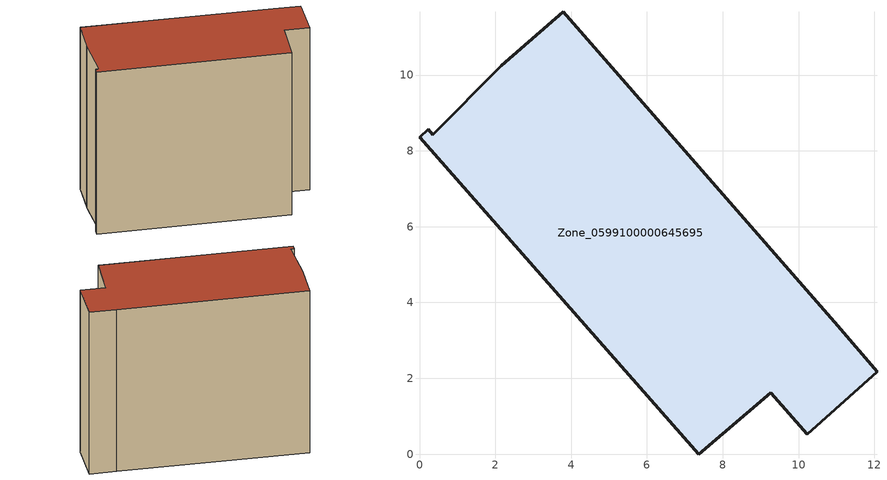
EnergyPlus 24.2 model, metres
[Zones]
Zone_0599100000645695
 floor ground (C_G): 11.04,3.38 12.07,2.17 10.23,0.52 9.27,1.62 7.37,0 0,8.37 0.23,8.56 0.35,8.42 2.15,10.24 2.26,10.34 3.79,11.67 z0
 wall outside (C_F): 7.37,0 9.27,1.62 10.23,0.52 12.07,2.17 11.04,3.38 3.79,11.67 2.26,10.34 2.15,10.24 0.35,8.42 0.23,8.56 0,8.37 7.37,0 z0:10.55
 roof outside (C_R): 2.26,10.34 2.15,10.24 0.35,8.42 0.23,8.56 0,8.37 7.37,0 9.27,1.62 10.23,0.52 12.07,2.17 11.04,3.38 3.79,11.67 z10.55
[BUILDING]
Pand.0599100000645695: North Axis=0; Terrain=City; Loads Convergence Tolerance Value=0.04; Temperature Convergence Tolerance Value=0.4; Solar Distribution=FullExterior; Maximum Number of Warmup Days=25; Minimum Number of Warmup Days=1
[Site:Location]
Rotterdam.The.Hague.AP_ZH_NLD Design_Conditions: Latitude=51.96; Longitude=4.45; Time Zone=1; Elevation=-4.5
[SITE:GROUNDTEMPERATURE:BUILDINGSURFACE]
18, 18, 18, 18, 18, 18, 18, 18, 18, 18, 18, 18
[MATERIAL] Thermal Absorptance=0.9; Solar Absorptance=0.7; Visible Absorptance=0.7
Name | Roughness | Thickness | Conductivity | Density | Specific Heat
G.TI.1946 | MediumSmooth | 0.15 | 1 | 540 | 1210
F.TI.1946 | Rough | 0.3 | 0.857143 | 1920 | 840
R.TI.1946 | MediumRough | 0.2 | 0.1 | 1500 | 1000
[CONSTRUCTION]
C_G: G.TI.1946
C_F: F.TI.1946
C_R: R.TI.1946
[ZONE]
Zone_0599100000645695: Type=1; Multiplier=1; Ceiling Height=Autocalculate; Volume=Autocalculate; Floor Area=autocalculate; Part of Total Floor Area=Yes
[ZONEINFILTRATION:DESIGNFLOWRATE]
Infil_Zone_0599100000645695: Zone or ZoneList or Space or SpaceList=Zone_0599100000645695; Schedule=AlwaysOn; Design Flow Rate Calculation Method=Flow/Area; Flow Rate per Floor Area=0.003; Constant Term Coefficient=1; Temperature Term Coefficient=0; Velocity Term Coefficient=0; Velocity Squared Term Coefficient=0
[HVACTEMPLATE:ZONE:IDEALLOADSAIRSYSTEM]
Zone_0599100000645695: Maximum Heating Supply Air Temperature=50; Minimum Cooling Supply Air Temperature=13; Maximum Heating Supply Air Humidity Ratio=0.0156; Minimum Cooling Supply Air Humidity Ratio=0.0077; Heating Limit=NoLimit; Cooling Limit=NoLimit; Dehumidification Control Type=ConstantSensibleHeatRatio; Cooling Sensible Heat Ratio=0.7; Dehumidification Setpoint=60; Humidification Control Type=None; Humidification Setpoint=30; Outdoor Air Method=None; Outdoor Air Flow Rate per Person=0.00944; Outdoor Air Flow Rate per Zone Floor Area=0; Outdoor Air Flow Rate per Zone=0; Demand Controlled Ventilation Type=None; Outdoor Air Economizer Type=NoEconomizer; Heat Recovery Type=None; Sensible Heat Recovery Effectiveness=0.7; Latent Heat Recovery Effectiveness=0.65
[ZONECONTROL:THERMOSTAT]
ThermostatControl_Zone_0599100000645695: Zone or ZoneList=Zone_0599100000645695; Control Type Schedule=DualSetpointControlType; Control 1=Thermostat_Zone_0599100000645695; Temperature Difference Between Cutout And Setpoint=0
[THERMOSTATSETPOINT:DUALSETPOINT]
Thermostat_Zone_0599100000645695: Heating Setpoint Temperature Schedule=HeatingSetpoint_Zone_0599100000645695; Cooling Setpoint Temperature Schedule=CoolingSetpoint_Zone_0599100000645695
[SCHEDULE:COMPACT]
HeatingSetpoint_Zone_0599100000645695: Through: 12/31, For: AllDays, Until: 24:00, 21
CoolingSetpoint_Zone_0599100000645695: Through: 12/31, For: AllDays, Until: 24:00, 24
DualSetpointControlType: Through: 12/31, For: AllDays, Until: 24:00, 4
AlwaysOn: Through: 12/31, For: AllDays, Until: 24:00, 1
